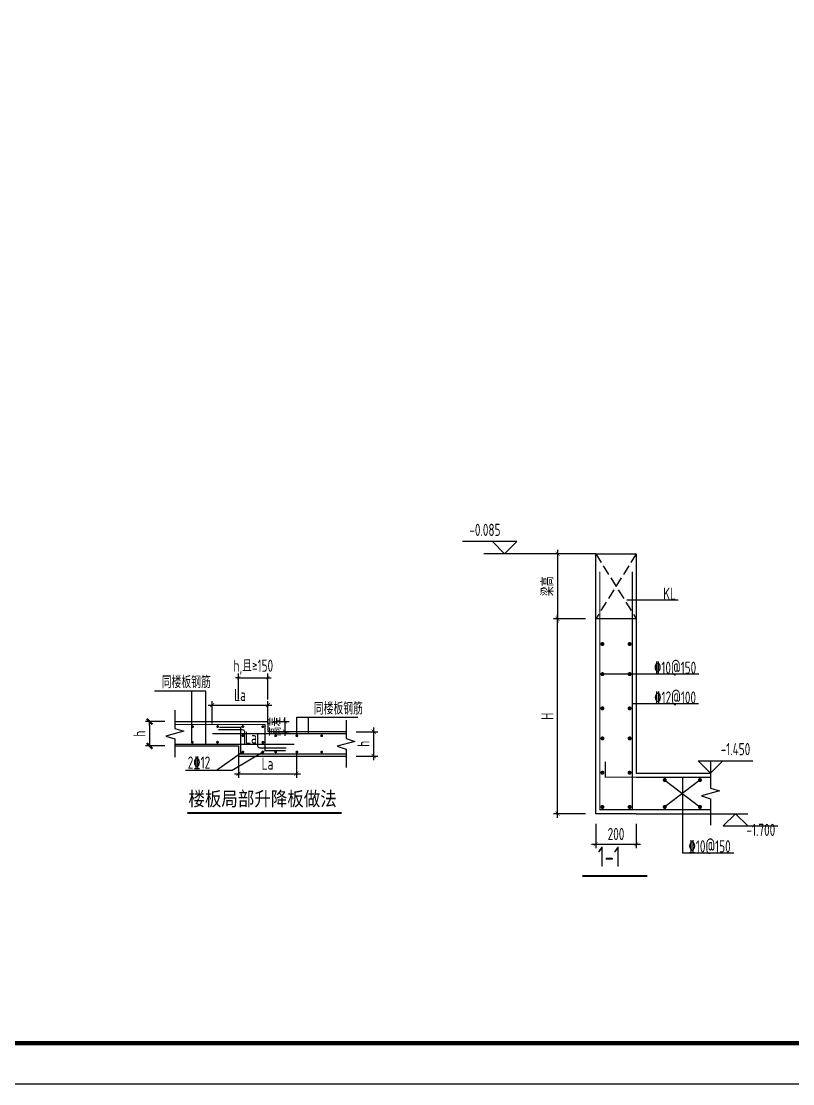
# Model space of a CAD drawing. Extents: x 826826 to 1642106, y -156213 to 399140.
# Drawn here: x 1316373 to 1335375, y 295942 to 322108 of the extents above; entities that cross this region are included whole.
import ezdxf
from ezdxf.enums import TextEntityAlignment as Align

# ---------------------------------------------------------------- set-up
doc = ezdxf.new("R2010")
doc.units = 0
doc.header["$LTSCALE"] = 1000
doc.linetypes.add('__DASH', pattern=[0.35, 0.25, -0.1])
doc.layers.get('0').update_dxf_attribs({"linetype": 'CONTINUOUS'})
doc.layers.get('DEFPOINTS').update_dxf_attribs({"linetype": 'CONTINUOUS'})
for name, color, linetype in [('-TK', 7, 'CONTINUOUS'), ('DIM', 2, 'CONTINUOUS'), ('NUM', 7, 'CONTINUOUS'), ('S-DETLCW-TEXT', 7, 'CONTINUOUS'), ('S-DETLS-TEXT', 7, 'CONTINUOUS'), ('S-D洞口', 4, 'CONTINUOUS'), ('S-X详图实线', 4, 'CONTINUOUS'), ('S-X详图标注', 3, 'CONTINUOUS'), ('S-X详图钢筋', 6, 'CONTINUOUS'), ('TEXT', 2, 'CONTINUOUS'), ('THIN', 7, 'CONTINUOUS')]:
    doc.layers.add(name, color=color, linetype=linetype)
doc.styles.add('hzst', font='', dxfattribs={"width": 0.7})
doc.styles.add('TSSD_DIMENSION', font='Tssdeng.shx', dxfattribs={"width": 0.7, "bigfont": 'tssdchn.shx'})
doc.styles.add('TSSD_Norm', font='Tssdeng.shx', dxfattribs={"bigfont": 'tssdchn.shx'})
doc.styles.add('TSSD_REIN', font='tssdeng.shx', dxfattribs={"width": 0.7, "height": 300, "bigfont": 'tssdchn.shx'})
doc.styles.get('hzst').set_extended_font_data('SimSun')
doc.dimstyles.new('TSSD_100_100$0', dxfattribs={"dimtxt": 300, "dimasz": 80, "dimexe": 100, "dimexo": 250, "dimgap": 100, "dimtad": 1, "dimdec": 0, "dimzin": 0, "dimdsep": 46, "dimtxsty": 'TSSD_DIMENSION', "dimblk": 'ARCHTICK', "dimcen": 0, "dimdle": 100, "dimclrd": 3, "dimclre": 3, "dimclrt": 7, "dimadec": 0, "dimazin": 0, "dimtfac": 1, "dimtdec": 0, "dimtix": 1, "dimtmove": 2, "dimatfit": 3, "dimldrblk": 'ARCHTICK', "dimfxl": 0, "dimtolj": 1, "dimtzin": 0, "dimarcsym": 0})
doc.dimstyles.new('TSSD_20_100', dxfattribs={"dimtxt": 300, "dimasz": 100, "dimexe": 100, "dimexo": 250, "dimgap": 100, "dimtad": 1, "dimdec": 0, "dimlfac": 0.2, "dimzin": 0, "dimdsep": 46, "dimtxsty": 'TSSD_DIMENSION', "dimblk": 'ARCHTICK', "dimcen": 0, "dimdle": 100, "dimclrt": 7, "dimadec": 0, "dimazin": 0, "dimtfac": 1, "dimtdec": 0, "dimtix": 1, "dimtmove": 2, "dimatfit": 3, "dimldrblk": 'ARCHTICK', "dimfxl": 0, "dimtolj": 1, "dimtzin": 0, "dimarcsym": 0})

# ---------------------------------------------------------------- blocks, each defined once
blk = doc.blocks.new('A1')
blk.add_lwpolyline([(0, 59400), (0, 0), (84100, 0), (84100, 59400)], close=True)
at = {"const_width": 100}
blk.add_lwpolyline([(2500, 58400), (2500, 1000), (83100, 1000), (83100, 58400)], close=True, dxfattribs=at)
blk = doc.blocks.new('_ArchTick')
at = {"color": 0, "linetype": 'ByBlock', "const_width": 0.15}
blk.add_lwpolyline([(-0.5, -0.5), (0.5, 0.5)], dxfattribs=at)
blk = doc.blocks.new('*D24')
at = {"layer": 'DEFPOINTS', "color": 0}
for p in [(15039, 226788), (15039, 226538), (15580, 226538)]:
    blk.add_point(p, dxfattribs=at)
at = {"layer": 'S-X详图标注', "color": 0, "lineweight": -2}
for p, q in [((15580, 226788), (15580, 226888)), ((15289, 226788), (15680, 226788)), ((15580, 226788), (15580, 226538)), ((15289, 226538), (15680, 226538)), ((15580, 226538), (15580, 226438))]:
    blk.add_line(p, q, dxfattribs=at)
at = {"layer": 'S-X详图标注', "color": 0, "lineweight": -2, "xscale": 100, "yscale": 100, "zscale": 100}
for p, rotation in [((15580, 226788), 270), ((15580, 226538), 90)]:
    blk.add_blockref('_ArchTick', p, dxfattribs=dict(at, rotation=rotation))
at = {"layer": 'S-X详图标注', "color": 7, "insert": (15330, 226663), "char_height": 300, "attachment_point": 5, "rotation": 90, "style": 'TSSD_DIMENSION'}
blk.add_mtext('\\A1;高差', dxfattribs=at)
blk = doc.blocks.new('ArchTick')
at = {"color": 0, "linetype": 'ByBlock', "lineweight": -2, "const_width": 0.075}
blk.add_lwpolyline([(-0.25, -0.25), (0.25, 0.25)], dxfattribs=at)
blk = doc.blocks.new('_tsdbk')
blk.add_line((-1, 0), (0, 0))
at = {"const_width": 0.5}
blk.add_lwpolyline([(-0.7, -0.7), (0.7, 0.7)], dxfattribs=at)
blk = doc.blocks.new('*D25')
at = {"layer": 'DEFPOINTS', "color": 0}
for p in [(12868, 226788), (12244, 226188), (12868, 226188)]:
    blk.add_point(p, dxfattribs=at)
at = {"layer": 'S-X详图标注', "color": 0, "lineweight": -2}
for p, q in [((12618, 226788), (12144, 226788)), ((12244, 226688), (12244, 226288)), ((12618, 226188), (12144, 226188))]:
    blk.add_line(p, q, dxfattribs=at)
at = {"layer": 'S-X详图标注', "color": 0, "lineweight": -2, "xscale": 100, "yscale": 100, "zscale": 100}
for p, rotation in [((12244, 226788), 90), ((12244, 226188), 270)]:
    blk.add_blockref('_tsdbk', p, dxfattribs=dict(at, rotation=rotation))
at = {"layer": 'S-X详图标注', "color": 7, "insert": (11994, 226488), "char_height": 300, "attachment_point": 5, "rotation": 90, "style": 'TSSD_DIMENSION'}
blk.add_mtext('\\A1;h', dxfattribs=at)
blk = doc.blocks.new('*D26')
at = {"layer": 'DEFPOINTS', "color": 0}
for p in [(17083, 226538), (17083, 225938), (17763, 225938)]:
    blk.add_point(p, dxfattribs=at)
at = {"layer": 'S-X详图标注', "color": 0, "lineweight": -2}
for p, q in [((17763, 226638), (17763, 225838)), ((17333, 226538), (17863, 226538)), ((17333, 225938), (17863, 225938))]:
    blk.add_line(p, q, dxfattribs=at)
at = {"layer": 'S-X详图标注', "color": 0, "lineweight": -2, "xscale": 100, "yscale": 100, "zscale": 100}
for p, rotation in [((17763, 226538), 90), ((17763, 225938), 270)]:
    blk.add_blockref('_ArchTick', p, dxfattribs=dict(at, rotation=rotation))
at = {"layer": 'S-X详图标注', "color": 7, "insert": (17513, 226238), "char_height": 300, "attachment_point": 5, "rotation": 90, "style": 'TSSD_DIMENSION'}
blk.add_mtext('\\A1;h', dxfattribs=at)
blk = doc.blocks.new('*D27')
at = {"layer": 'DEFPOINTS', "color": 0}
for p in [(15159, 227867), (14439, 227080), (15159, 227080)]:
    blk.add_point(p, dxfattribs=at)
at = {"layer": 'S-X详图标注', "color": 3, "lineweight": -2}
for p, q in [((14439, 227330), (14439, 227967)), ((15159, 227330), (15159, 227967)), ((14439, 227867), (14359, 227867)), ((14439, 227867), (15159, 227867)), ((15159, 227867), (15239, 227867))]:
    blk.add_line(p, q, dxfattribs=at)
at = {"layer": 'S-X详图标注', "color": 3, "lineweight": -2, "xscale": 80, "yscale": 80, "zscale": 80}
blk.add_blockref('_ArchTick', (14439, 227867), dxfattribs=at)
at = {"layer": 'S-X详图标注', "color": 3, "lineweight": -2, "xscale": 80, "yscale": 80, "zscale": 80, "rotation": 180}
blk.add_blockref('_ArchTick', (15159, 227867), dxfattribs=at)
at = {"layer": 'S-X详图标注', "color": 7, "insert": (14799, 228128), "char_height": 300, "attachment_point": 5, "style": 'TSSD_DIMENSION'}
blk.add_mtext('\\A1;h,且≥150', dxfattribs=at)
blk = doc.blocks.new('*D28')
at = {"layer": 'DEFPOINTS', "color": 0}
for p in [(15159, 227192), (13789, 226489), (15159, 226489)]:
    blk.add_point(p, dxfattribs=at)
at = {"layer": 'S-X详图标注', "color": 0, "lineweight": -2}
for p, q in [((13689, 227192), (15259, 227192)), ((13789, 226739), (13789, 227292)), ((15159, 226739), (15159, 227292))]:
    blk.add_line(p, q, dxfattribs=at)
at = {"layer": 'S-X详图标注', "color": 0, "lineweight": -2, "xscale": 100, "yscale": 100, "zscale": 100, "rotation": 180}
blk.add_blockref('_ArchTick', (13789, 227192), dxfattribs=at)
at = {"layer": 'S-X详图标注', "color": 0, "lineweight": -2, "xscale": 100, "yscale": 100, "zscale": 100}
blk.add_blockref('_ArchTick', (15159, 227192), dxfattribs=at)
at = {"layer": 'S-X详图标注', "color": 7, "insert": (14474, 227442), "char_height": 300, "attachment_point": 5, "style": 'TSSD_DIMENSION'}
blk.add_mtext('\\A1;La', dxfattribs=at)
blk = doc.blocks.new('*D29')
at = {"layer": 'DEFPOINTS', "color": 0}
for p in [(14439, 226188), (15861, 226306), (15861, 225502)]:
    blk.add_point(p, dxfattribs=at)
at = {"layer": 'S-X详图标注', "color": 0, "lineweight": -2}
for p, q in [((14439, 225938), (14439, 225402)), ((15861, 226056), (15861, 225402)), ((14339, 225502), (15961, 225502))]:
    blk.add_line(p, q, dxfattribs=at)
at = {"layer": 'S-X详图标注', "color": 0, "lineweight": -2, "xscale": 100, "yscale": 100, "zscale": 100, "rotation": 180}
blk.add_blockref('_ArchTick', (14439, 225502), dxfattribs=at)
at = {"layer": 'S-X详图标注', "color": 0, "lineweight": -2, "xscale": 100, "yscale": 100, "zscale": 100}
blk.add_blockref('_ArchTick', (15861, 225502), dxfattribs=at)
at = {"layer": 'S-X详图标注', "color": 7, "insert": (15150, 225752), "char_height": 300, "attachment_point": 5, "style": 'TSSD_DIMENSION'}
blk.add_mtext('\\A1;La', dxfattribs=at)
blk = doc.blocks.new('*D1110')
at = {"layer": 'DEFPOINTS', "color": 0}
for p in [(-231540, 197277), (-230540, 197277), (-230540, 196526)]:
    blk.add_point(p, dxfattribs=at)
at = {"layer": 'DIM', "color": 0, "lineweight": -2}
for p, q in [((-231540, 197027), (-231540, 196426)), ((-230540, 197027), (-230540, 196426)), ((-231640, 196526), (-230440, 196526))]:
    blk.add_line(p, q, dxfattribs=at)
at = {"layer": 'DIM', "color": 0, "lineweight": -2, "xscale": 100, "yscale": 100, "zscale": 100, "rotation": 180}
blk.add_blockref('_ArchTick', (-231540, 196526), dxfattribs=at)
at = {"layer": 'DIM', "color": 0, "lineweight": -2, "xscale": 100, "yscale": 100, "zscale": 100}
blk.add_blockref('_ArchTick', (-230540, 196526), dxfattribs=at)
at = {"layer": 'DIM', "color": 7, "insert": (-231040, 196776), "char_height": 300, "attachment_point": 5, "style": 'TSSD_DIMENSION'}
blk.add_mtext('\\A1;200', dxfattribs=at)
blk = doc.blocks.new('*D1111')
at = {"layer": 'DEFPOINTS', "color": 0}
for p in [(-232479, 202077), (-231540, 202077), (-231540, 197277)]:
    blk.add_point(p, dxfattribs=at)
at = {"layer": 'DIM', "color": 0, "lineweight": -2}
for p, q in [((-231790, 202077), (-232579, 202077)), ((-232479, 197177), (-232479, 202177)), ((-231790, 197277), (-232579, 197277))]:
    blk.add_line(p, q, dxfattribs=at)
at = {"layer": 'DIM', "color": 0, "lineweight": -2, "xscale": 100, "yscale": 100, "zscale": 100}
for p, rotation in [((-232479, 202077), 90), ((-232479, 197277), 270)]:
    blk.add_blockref('_ArchTick', p, dxfattribs=dict(at, rotation=rotation))
at = {"layer": 'DIM', "color": 7, "insert": (-232729, 199677), "char_height": 300, "attachment_point": 5, "rotation": 90, "style": 'TSSD_DIMENSION'}
blk.add_mtext('\\A1;H', dxfattribs=at)
blk = doc.blocks.new('*D1112')
at = {"layer": 'DEFPOINTS', "color": 0}
for p in [(-231540, 203677), (-232479, 202077), (-231540, 202077)]:
    blk.add_point(p, dxfattribs=at)
at = {"layer": 'DIM', "color": 0, "lineweight": -2}
for p, q in [((-231790, 203677), (-232579, 203677)), ((-232479, 203777), (-232479, 201977)), ((-231790, 202077), (-232579, 202077))]:
    blk.add_line(p, q, dxfattribs=at)
at = {"layer": 'DIM', "color": 0, "lineweight": -2, "xscale": 100, "yscale": 100, "zscale": 100}
for p, rotation in [((-232479, 203677), 90), ((-232479, 202077), 270)]:
    blk.add_blockref('_ArchTick', p, dxfattribs=dict(at, rotation=rotation))
at = {"layer": 'DIM', "color": 7, "insert": (-232729, 202877), "char_height": 300, "attachment_point": 5, "rotation": 90, "style": 'TSSD_DIMENSION'}
blk.add_mtext('\\A1;梁高', dxfattribs=at)
blk = doc.blocks.new('20210306.16463091')
at = {"layer": 'S-DETLS-TEXT', "const_width": 50}
blk.add_lwpolyline([(1330.2, 0), (5133.9, 0)], dxfattribs=at)
at = {"layer": 'S-X详图实线', "linetype": 'ByBlock'}
for points in [[(1023.9, 2251.8), (3314.8, 2251.8), (3314.8, 2001.8), (5238.7, 2001.8)], [(1023.9, 1651.8), (2594.8, 1651.8), (2594.8, 1401.8), (5238.7, 1401.8)]]:
    blk.add_lwpolyline(points, dxfattribs=at)
at = {"layer": 'S-X详图标注', "linetype": 'ByBlock'}
for points in [[(1786.5, 1689.3), (1786.5, 2997.1), (520.6, 2997.1)], [(1442.5, 1753.1), (1442.5, 2997.1), (676.7, 2997.1)], [(4027.7, 1919.3), (4027.7, 2357.9), (5495.2, 2357.9)], [(4310.8, 1952.4), (4310.8, 2357.9), (5529.3, 2357.9)], [(3208.2, 1502.9), (2435.2, 1044.4), (1285.7, 1044.4)], [(2696.3, 1501.8), (2050.4, 1044.4)]]:
    blk.add_lwpolyline(points, dxfattribs=at)
at = {"layer": 'S-X详图标注'}
for points in [[(2094.8, 2053), (2684.6, 2053, -0.4142136), (2734.6, 2003), (2734.6, 1689.3)], [(3059.9, 1964.4), (3059.9, 1656.2, 0.4142136), (3109.9, 1606.2), (3763.5, 1606.2)]]:
    blk.add_lwpolyline(points, format="xyb", dxfattribs=at)
at = {"layer": 'S-X详图钢筋', "linetype": 'ByBlock', "const_width": 30}
for points in [[(1023.9, 2178.2), (3241, 2178.2), (3241, 1531.8), (3756, 1531.8)], [(5238.7, 1451), (2646.3, 1451), (2646.3, 2110.6), (2118.4, 2110.6)], [(1944.7, 1952.4), (5238.7, 1952.4)], [(1023.9, 1689.3), (3962.9, 1689.3)]]:
    blk.add_lwpolyline(points, dxfattribs=at)
at = {"layer": 'S-X详图钢筋', "const_width": 35}
for points in [[(1441.9, 2125.6, 1), (1476.9, 2125.6, 1)], [(2062.1, 2127.5, 1), (2097.1, 2127.5, 1)], [(2679.7, 2127.5, 1), (2714.7, 2127.5, 1)], [(3171.7, 2126, 1), (3206.7, 2126, 1)], [(2680.4, 1901.9, 1), (2715.4, 1901.9, 1)], [(3488, 1901.8, 1), (3523, 1901.8, 1)], [(4010.2, 1901.8, 1), (4045.2, 1901.8, 1)], [(4621.3, 1901.8, 1), (4656.3, 1901.8, 1)], [(1435.6, 1739.2, 1), (1470.6, 1739.2, 1)], [(2055.9, 1741.1, 1), (2090.9, 1741.1, 1)], [(3173.8, 1739.3, 1), (3208.8, 1739.3, 1)], [(2680.7, 1501.8, 1), (2715.7, 1501.8, 1)], [(3173.2, 1502.9, 1), (3208.2, 1502.9, 1)], [(3488.2, 1500.8, 1), (3523.2, 1500.8, 1)], [(4010.4, 1500.8, 1), (4045.4, 1500.8, 1)], [(4621.5, 1500.8, 1), (4656.5, 1500.8, 1)]]:
    blk.add_lwpolyline(points, format="xyb", close=True, dxfattribs=at)
at = {"layer": 'THIN'}
for points in [[(1023.9, 2531.8), (1023.9, 2081.8), (1243.9, 2011.8), (803.9, 1891.8), (1023.9, 1821.8), (1023.9, 1371.8)], [(5238.7, 2281.8), (5238.7, 1831.8), (5458.7, 1761.8), (5018.7, 1641.8), (5238.7, 1571.8), (5238.7, 1121.8)]]:
    blk.add_lwpolyline(points, dxfattribs=at)
at = {"layer": 'S-DETLCW-TEXT', "style": 'hzst', "width": 0.85}
blk.add_text('楼板局部升降板做法', height=350, dxfattribs=at).set_placement((1357.9, 173.9))
at = {"layer": 'S-X详图标注', "color": 7, "insert": (2898.8, 1855.6), "char_height": 300, "attachment_point": 5, "style": 'TSSD_REIN'}
blk.add_mtext('\\A1;La', dxfattribs=at)
at = {"layer": 'TEXT', "style": 'TSSD_REIN', "width": 0.7}
for s, p in [('同楼板钢筋', (700.4, 3072.4)), ('同楼板钢筋', (4446.4, 2423.2)), ('2%%13212', (1341.1, 1090.9))]:
    blk.add_text(s, height=300, dxfattribs=at).set_placement(p)
at = {"layer": 'S-X详图标注'}
dim = blk.add_linear_dim(base=(3314.8, 3330), p1=(2594.8, 2543.3), p2=(3314.8, 2543.3), text='h,且≥150', dimstyle='TSSD_100_100$0', dxfattribs=at)
dim.commit()
dim.dimension.update_dxf_attribs({"geometry": '*D27', "text_midpoint": (2954.8, 3591.5), "insert": (-11844.2, -224536.6)})
for base, p1, p2, override, picture, middle in [((3314.8, 2655.7), (1944.7, 1952.4), (3314.8, 1952.4), {"dimasz": 100, "dimblk1": 'ArchTick', "dimblk2": 'ArchTick', "dimclrd": 0, "dimclre": 0}, '*D28', (2629.7, 2905.7)), ((4016.4, 965.4), (2594.8, 1651.8), (4016.4, 1769), {"dimtxt": 300, "dimasz": 100, "dimblk1": 'ArchTick', "dimblk2": 'ArchTick', "dimclrd": 0, "dimclre": 0}, '*D29', (3305.6, 1215.4))]:
    dim = blk.add_linear_dim(base=base, p1=p1, p2=p2, text='La', dimstyle='TSSD_100_100$0', override=override, dxfattribs=at)
    dim.commit()
    dim.dimension.update_dxf_attribs({"geometry": picture, "text_midpoint": middle, "insert": (-11844.2, -224536.6)})
for base, p1, p2, text, picture, middle in [((3735.8, 2001.8), (3194.8, 2251.8), (3194.8, 2001.8), '高差', '*D24', (3485.8, 2126.8)), ((5919.1, 1401.8), (5238.7, 2001.8), (5238.7, 1401.8), 'h', '*D26', (5669.1, 1701.8))]:
    dim = blk.add_linear_dim(base=base, p1=p1, p2=p2, angle=90, text=text, dimstyle='TSSD_100_100$0', override={"dimtxt": 300, "dimasz": 100, "dimblk1": 'ArchTick', "dimblk2": 'ArchTick', "dimclrd": 0, "dimclre": 0}, dxfattribs=at)
    dim.commit()
    dim.dimension.update_dxf_attribs({"geometry": picture, "text_midpoint": middle, "insert": (-11844.2, -224536.6)})
dim = blk.add_linear_dim(base=(400, 1651.8), p1=(1023.9, 2251.8), p2=(1023.9, 1651.8), angle=90, text='h', dimstyle='TSSD_20_100', dxfattribs=at)
dim.commit()
dim.dimension.update_dxf_attribs({"geometry": '*D25', "text_midpoint": (150, 1951.8), "insert": (-11844.2, -224536.6)})
blk = doc.blocks.new('20210807.20404175')
at = {"layer": 'NUM', "const_width": 50, "elevation": 0}
blk.add_lwpolyline([(37816.2, 81765.1), (39414.6, 81765.1)], dxfattribs=at)
at = {"layer": 'S-X详图实线'}
for points in [[(38145.9, 89696.3), (35391.3, 89696.3)], [(40175.7, 88555.2), (38909, 88555.2)], [(39145.9, 83296.3), (38145.9, 83296.3), (38145.9, 88096.3)], [(39145.9, 88096.3), (39145.9, 84296.3)], [(40686.2, 86733.1), (38335.9, 86733.1)], [(40679.3, 85998.9), (39045.9, 85998.9)], [(39145.9, 84296.3), (40972.9, 84296.3)], [(39145.9, 84196.3), (40972.9, 84196.3)], [(39846.5, 84125.6), (40712.1, 83462.3)], [(40712.1, 84125.6), (39846.5, 83462.3)], [(40279.3, 84196.3), (40279.3, 82331.3), (41550.6, 82331.3)], [(39145.9, 83296.3), (40972.9, 83296.3)]]:
    blk.add_lwpolyline(points, dxfattribs=at)
blk.add_lwpolyline([(38145.9, 89696.3), (39145.9, 89696.3), (39145.9, 88096.3), (38145.9, 88096.3)], close=True, dxfattribs=at)
at = {"layer": 'S-X详图实线', "linetype": '__DASH'}
for points in [[(38145.9, 89696.3), (39145.9, 88096.3)], [(39145.9, 89696.3), (38145.9, 88096.3)]]:
    blk.add_lwpolyline(points, dxfattribs=at)
at = {"layer": 'S-X详图标注'}
for p, q in [((35601.5, 89996.3), (34861.2, 89996.3)), ((35901.5, 89696.3), (35601.5, 89996.3)), ((36201.5, 89996.3), (35601.5, 89996.3)), ((35901.5, 89696.3), (36201.5, 89996.3)), ((36159.1, 89696.3), (35601.5, 89696.3)), ((40972.9, 84296.3), (40672.9, 84596.3)), ((40672.9, 84596.3), (41272.9, 84596.3)), ((40972.9, 84296.3), (41272.9, 84596.3)), ((41272.9, 84596.3), (42013.2, 84596.3)), ((40972.9, 83296.3), (41888.7, 83296.3)), ((41588.7, 83296.3), (41288.7, 82996.3)), ((41588.7, 83296.3), (41888.7, 82996.3)), ((41288.7, 82996.3), (41888.7, 82996.3)), ((41888.7, 82996.3), (42629.1, 82996.3))]:
    blk.add_line(p, q, dxfattribs=at)
at = {"layer": 'S-X详图钢筋', "const_width": 30}
for points in [[(39045.9, 89260.4), (39045.9, 83396.3), (38245.9, 83396.3), (38245.9, 89260.4)], [(40972.9, 84196.3), (38380.3, 84196.3), (38380.3, 84576.9)], [(38245.9, 84474.4), (38245.9, 83396.3), (40972.9, 83396.3)]]:
    blk.add_lwpolyline(points, dxfattribs=at)
at = {"layer": 'S-X详图钢筋', "const_width": 50}
for points in [[(38335.9, 87474.5, 1), (38285.9, 87474.5, 1)], [(38955.9, 87474.5, -1), (39005.9, 87474.5, -1)], [(38335.9, 86733.9, 1), (38285.9, 86733.9, 1)], [(38955.9, 86733.9, -1), (39005.9, 86733.9, -1)], [(38335.9, 85890.2, 1), (38285.9, 85890.2, 1)], [(38955.9, 85890.2, -1), (39005.9, 85890.2, -1)], [(38335.9, 85149.7, 1), (38285.9, 85149.7, 1)], [(38955.9, 85149.7, -1), (39005.9, 85149.7, -1)], [(38335.9, 84306, 1), (38285.9, 84306, 1)], [(38955.9, 84306, -1), (39005.9, 84306, -1)], [(39821.5, 84125.6, -1), (39871.5, 84125.6, -1)], [(40687.1, 84125.6, -1), (40737.1, 84125.6, -1)], [(38335.9, 83462.3, 1), (38285.9, 83462.3, 1)], [(38955.9, 83462.3, -1), (39005.9, 83462.3, -1)], [(39821.5, 83462.3, -1), (39871.5, 83462.3, -1)], [(40687.1, 83462.3, -1), (40737.1, 83462.3, -1)]]:
    blk.add_lwpolyline(points, format="xyb", close=True, dxfattribs=at)
at = {"layer": 'THIN'}
blk.add_lwpolyline([(40972.9, 84576.3), (40972.9, 83926.3), (41192.9, 83856.3), (40752.9, 83736.3), (40972.9, 83666.3), (40972.9, 83016.3)], dxfattribs=at)
at = {"layer": 'NUM', "style": 'TSSD_Norm', "width": 0.7}
blk.add_text('1-1', height=500, dxfattribs=at).set_placement((38198.9, 81838.1, 0), align=Align.BOTTOM_LEFT)
at = {"layer": 'S-X详图标注', "style": 'TSSD_REIN', "width": 0.7}
for s, p in [('-0.085', (35800.1, 90046.3)), ('-1.450', (41951.3, 84646.3)), ('-1.700', (42567.1, 82657.8))]:
    blk.add_text(s, height=300, dxfattribs=at).set_placement(p, align=Align.BOTTOM_RIGHT)
for s, p in [('KL', (39964.3, 88565.6)), ('%%13210@150', (40101.2, 86741)), ('%%13210@150', (40950.1, 82342.2))]:
    blk.add_text(s, height=300, dxfattribs=at).set_placement(p, align=Align.CENTER)
at = {"layer": 'S-X详图标注', "color": 1, "style": 'TSSD_REIN', "width": 0.7}
blk.add_text('%%13212@100', height=300, dxfattribs=at).set_placement((40101.2, 86006.8), align=Align.CENTER)
at = {"layer": 'DIM'}
for p1, angle, text, picture, middle in [((38145.9, 89696.3), 90, '梁高', '*D1112', (36956.1, 88896.3)), ((38145.9, 83296.3), 270, 'H', '*D1111', (36956.1, 85696.3))]:
    dim = blk.add_linear_dim(base=(37206.1, 88096.3), p1=p1, p2=(38145.9, 88096.3), angle=angle, text=text, dimstyle='TSSD_20_100', dxfattribs=at)
    dim.commit()
    dim.dimension.update_dxf_attribs({"geometry": picture, "text_midpoint": middle, "insert": (269685.6, -113980.3)})
dim = blk.add_linear_dim(base=(39145.9, 82545.4), p1=(38145.9, 83296.3), p2=(39145.9, 83296.3), dimstyle='TSSD_20_100', dxfattribs=at)
dim.commit()
dim.dimension.update_dxf_attribs({"geometry": '*D1110', "text_midpoint": (38645.9, 82795.4), "insert": (269685.6, -113980.3)})

msp = doc.modelspace()

# ---------------------------------------------------------------- block references
at = {"layer": '-TK'}
msp.add_blockref('A1', (1269218.71, 295942.46), dxfattribs=at)
at = {"layer": 'S-D洞口'}
msp.add_blockref('20210807.20404175', (1292376.48, 219296.49), dxfattribs=at)
at = {"layer": 'S-X详图标注'}
msp.add_blockref('20210306.16463091', (1319133.36, 302611.6), dxfattribs=at)

doc.saveas('drawing.dxf')
